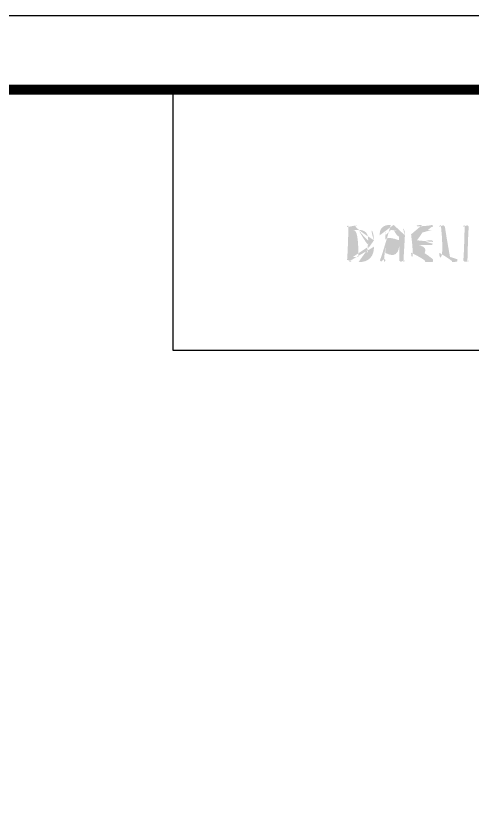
# Model space of a CAD drawing. Extents: x 16296681342 to 16296681993, y -37409617900 to -37409617423.
# Drawn here: x 16296681855.3 to 16296681923.8, y -37409617542.4 to -37409617423.2 of the extents above; entities that cross this region are included whole.
import ezdxf

# ---------------------------------------------------------------- set-up
doc = ezdxf.new("R2010")
doc.units = 0
doc.header["$LTSCALE"] = 10
doc.header["$MEASUREMENT"] = 0
doc.layers.get('0').update_dxf_attribs({"linetype": 'CONTINUOUS'})

msp = doc.modelspace()

# ---------------------------------------------------------------- hatches: boundary and pattern name
h = msp.add_hatch(color=5)
edge = h.paths.add_edge_path()
edge.add_spline(control_points=[(16296681909.04793, -37409617456.843681), (16296681909.04793, -37409617455.331802), (16296681908.2416, -37409617454.529694), (16296681906.71574, -37409617454.529694)], knot_values=[7, 7, 7, 7, 8, 8, 8, 8], degree=3, periodic=0)
edge.add_spline(control_points=[(16296681906.71574, -37409617454.529694), (16296681906.156839, -37409617454.529694), (16296681905.44886, -37409617454.563278), (16296681905.218571, -37409617454.601784)], knot_values=[0, 0, 0, 0, 1, 1, 1, 1], degree=3, periodic=0)
edge.add_spline(control_points=[(16296681905.218571, -37409617454.601784), (16296681905.074739, -37409617454.626961), (16296681904.98094, -37409617454.733368), (16296681904.98094, -37409617454.877541), (16296681904.98094, -37409617454.877541), (16296681904.98094, -37409617459.774292), (16296681904.98094, -37409617459.774292)], knot_values=[1, 1, 1, 1, 2, 2, 2, 3, 3, 3, 3], degree=3, periodic=0)
edge.add_spline(control_points=[(16296681904.98094, -37409617459.774292), (16296681904.98094, -37409617459.92688), (16296681905.074739, -37409617460.028374), (16296681905.22802, -37409617460.061974)], knot_values=[3, 3, 3, 3, 4, 4, 4, 4], degree=3, periodic=0)
edge.add_spline(control_points=[(16296681905.22802, -37409617460.061974), (16296681905.44886, -37409617460.090683), (16296681906.151939, -37409617460.127083), (16296681906.71574, -37409617460.127083)], knot_values=[4, 4, 4, 4, 5, 5, 5, 5], degree=3, periodic=0)
edge.add_spline(control_points=[(16296681906.71574, -37409617460.127083), (16296681908.2416, -37409617460.127083), (16296681909.04793, -37409617459.325653), (16296681909.04793, -37409617457.810287), (16296681909.04793, -37409617457.810287), (16296681909.04793, -37409617456.843681), (16296681909.04793, -37409617456.843681)], knot_values=[5, 5, 5, 5, 6, 6, 6, 7, 7, 7, 7], degree=3, periodic=0)
edge = h.paths.add_edge_path(flags=16)
edge.add_spline(control_points=[(16296681906.710831, -37409617455.28492), (16296681907.728201, -37409617455.28492), (16296681908.181761, -37409617455.768562), (16296681908.181761, -37409617456.843681), (16296681908.181761, -37409617456.843681), (16296681908.181761, -37409617457.085312), (16296681908.181761, -37409617457.326988)], knot_values=[4, 4, 4, 4, 5, 5, 5, 5.5, 5.5, 5.5, 5.5], degree=3, periodic=0)
edge.add_spline(control_points=[(16296681908.181761, -37409617457.326988), (16296681908.181761, -37409617457.568619), (16296681908.181761, -37409617457.810287), (16296681908.181761, -37409617457.810287)], knot_values=[5.5, 5.5, 5.5, 5.5, 6, 6, 6, 6], degree=3, periodic=0)
edge.add_spline(control_points=[(16296681908.181761, -37409617457.810287), (16296681908.181761, -37409617458.860199), (16296681907.699499, -37409617459.372559), (16296681906.71574, -37409617459.372559)], knot_values=[0, 0, 0, 0, 1, 1, 1, 1], degree=3, periodic=0)
edge.add_spline(control_points=[(16296681906.71574, -37409617459.372559), (16296681906.715719, -37409617459.372559), (16296681906.039249, -37409617459.361343), (16296681905.863911, -37409617459.354347), (16296681905.863911, -37409617459.354347), (16296681905.863911, -37409617455.32621), (16296681905.863911, -37409617455.32621)], knot_values=[1.00001, 1.00001, 1.00001, 1.00001, 2, 2, 2, 3, 3, 3, 3], degree=3, periodic=0)
edge.add_spline(control_points=[(16296681905.863911, -37409617455.32621), (16296681906.216681, -37409617455.289093), (16296681906.710831, -37409617455.28492), (16296681906.710831, -37409617455.28492)], knot_values=[3, 3, 3, 3, 4, 4, 4, 4], degree=3, periodic=0)
h = msp.add_hatch(color=5)
edge = h.paths.add_edge_path()
edge.add_spline(control_points=[(16296681913.69516, -37409617456.106644), (16296681913.69516, -37409617455.016144), (16296681913.169861, -37409617454.529694), (16296681912.00131, -37409617454.529694)], knot_values=[13, 13, 13, 13, 14, 14, 14, 14], degree=3, periodic=0)
edge.add_spline(control_points=[(16296681912.00131, -37409617454.529694), (16296681912.001301, -37409617454.529694), (16296681911.57436, -37409617454.529694), (16296681911.57436, -37409617454.529694)], knot_values=[0.00001, 0.00001, 0.00001, 0.00001, 1, 1, 1, 1], degree=3, periodic=0)
edge.add_spline(control_points=[(16296681911.57436, -37409617454.529694), (16296681910.405809, -37409617454.529694), (16296681909.88995, -37409617455.016144), (16296681909.88995, -37409617456.106644), (16296681909.88995, -37409617456.106644), (16296681909.88995, -37409617459.838707), (16296681909.88995, -37409617459.838707)], knot_values=[1, 1, 1, 1, 2, 2, 2, 3, 3, 3, 3], degree=3, periodic=0)
edge.add_spline(control_points=[(16296681909.88995, -37409617459.838707), (16296681909.88995, -37409617459.969589), (16296681909.990749, -37409617460.076683), (16296681910.122681, -37409617460.076683)], knot_values=[3, 3, 3, 3, 4, 4, 4, 4], degree=3, periodic=0)
edge.add_spline(control_points=[(16296681910.122681, -37409617460.076683), (16296681910.12269, -37409617460.076683), (16296681910.530399, -37409617460.076683), (16296681910.530399, -37409617460.076683)], knot_values=[4.00001, 4.00001, 4.00001, 4.00001, 5, 5, 5, 5], degree=3, periodic=0)
edge.add_spline(control_points=[(16296681910.530399, -37409617460.076683), (16296681910.667231, -37409617460.076683), (16296681910.763121, -37409617459.949287), (16296681910.763121, -37409617459.838707), (16296681910.763121, -37409617459.838707), (16296681910.763121, -37409617459.301666), (16296681910.763121, -37409617458.753708)], knot_values=[5, 5, 5, 5, 6, 6, 6, 6.5, 6.5, 6.5, 6.5], degree=3, periodic=0)
edge.add_spline(control_points=[(16296681910.763121, -37409617458.753708), (16296681910.763121, -37409617458.20575), (16296681910.763121, -37409617457.646851), (16296681910.763121, -37409617457.603119), (16296681910.763121, -37409617457.603119), (16296681912.82164, -37409617457.603119), (16296681912.82164, -37409617457.603119)], knot_values=[6.5, 6.5, 6.5, 6.5, 7, 7, 7, 8, 8, 8, 8], degree=3, periodic=0)
edge.add_spline(control_points=[(16296681912.82164, -37409617457.603119), (16296681912.82164, -37409617457.690567), (16296681912.82164, -37409617459.838707), (16296681912.82164, -37409617459.838707)], knot_values=[8, 8, 8, 8, 9, 9, 9, 9], degree=3, periodic=0)
edge.add_spline(control_points=[(16296681912.82164, -37409617459.838707), (16296681912.82164, -37409617459.97448), (16296681912.92734, -37409617460.076683), (16296681913.052271, -37409617460.076683)], knot_values=[9, 9, 9, 9, 10, 10, 10, 10], degree=3, periodic=0)
edge.add_spline(control_points=[(16296681913.052271, -37409617460.076683), (16296681913.05228, -37409617460.076683), (16296681913.46244, -37409617460.076683), (16296681913.46244, -37409617460.076683)], knot_values=[10.00001, 10.00001, 10.00001, 10.00001, 11, 11, 11, 11], degree=3, periodic=0)
edge.add_spline(control_points=[(16296681913.46244, -37409617460.076683), (16296681913.59927, -37409617460.076683), (16296681913.69516, -37409617459.944382), (16296681913.69516, -37409617459.838707), (16296681913.69516, -37409617459.838707), (16296681913.69516, -37409617456.106644), (16296681913.69516, -37409617456.106644)], knot_values=[11, 11, 11, 11, 12, 12, 12, 13, 13, 13, 13], degree=3, periodic=0)
edge = h.paths.add_edge_path(flags=16)
edge.add_spline(control_points=[(16296681910.763121, -37409617456.106644), (16296681910.763121, -37409617455.415092), (16296681910.960159, -37409617455.30101), (16296681911.57436, -37409617455.30101)], knot_values=[2, 2, 2, 2, 3, 3, 3, 3], degree=3, periodic=0)
edge.add_spline(control_points=[(16296681911.57436, -37409617455.30101), (16296681911.57436, -37409617455.30101), (16296681912.00131, -37409617455.30101), (16296681912.00131, -37409617455.30101)], knot_values=[3.00001, 3.00001, 3.00001, 3.00001, 4, 4, 4, 4], degree=3, periodic=0)
edge.add_spline(control_points=[(16296681912.00131, -37409617455.30101), (16296681912.61797, -37409617455.30101), (16296681912.82164, -37409617455.415092), (16296681912.82164, -37409617456.106644)], knot_values=[4, 4, 4, 4, 5, 5, 5, 5], degree=3, periodic=0)
edge.add_spline(control_points=[(16296681912.82164, -37409617456.106644), (16296681912.82164, -37409617456.106659), (16296681912.82164, -37409617456.770187), (16296681912.82164, -37409617456.835258)], knot_values=[5.00001, 5.00001, 5.00001, 5.00001, 6, 6, 6, 6], degree=3, periodic=0)
edge.add_spline(control_points=[(16296681912.82164, -37409617456.835258), (16296681912.82164, -37409617456.835258), (16296681910.763121, -37409617456.835258), (16296681910.763121, -37409617456.835258)], knot_values=[0, 0, 0, 0, 1, 1, 1, 1], degree=3, periodic=0)
edge.add_spline(control_points=[(16296681910.763121, -37409617456.835258), (16296681910.763121, -37409617456.770187), (16296681910.763121, -37409617456.106644), (16296681910.763121, -37409617456.106644)], knot_values=[1, 1, 1, 1, 2, 2, 2, 2], degree=3, periodic=0)
h = msp.add_hatch(color=5)
edge = h.paths.add_edge_path()
edge.add_spline(control_points=[(16296681915.50083, -37409617456.843681), (16296681915.50083, -37409617456.772957), (16296681915.50083, -37409617455.956879), (16296681915.50083, -37409617455.956879)], knot_values=[14, 14, 14, 14, 15, 15, 15, 15], degree=3, periodic=0)
edge.add_spline(control_points=[(16296681915.50083, -37409617455.956879), (16296681915.50083, -37409617455.541786), (16296681915.50083, -37409617455.315033), (16296681916.309259, -37409617455.315033), (16296681916.309259, -37409617455.315033), (16296681916.711189, -37409617455.315887), (16296681917.113131, -37409617455.316757)], knot_values=[15, 15, 15, 15, 16, 16, 16, 16.5, 16.5, 16.5, 16.5], degree=3, periodic=0)
edge.add_spline(control_points=[(16296681917.113131, -37409617455.316757), (16296681917.515079, -37409617455.317642), (16296681917.917021, -37409617455.318497), (16296681917.917021, -37409617455.318497), (16296681917.917021, -37409617455.318497), (16296681917.917021, -37409617455.136177), (16296681917.917021, -37409617454.953857)], knot_values=[16.5, 16.5, 16.5, 16.5, 17, 17, 17, 17.5, 17.5, 17.5, 17.5], degree=3, periodic=0)
edge.add_spline(control_points=[(16296681917.917021, -37409617454.953857), (16296681917.917021, -37409617454.771507), (16296681917.917021, -37409617454.589172), (16296681917.917021, -37409617454.589172)], knot_values=[17.5, 17.5, 17.5, 17.5, 18, 18, 18, 18], degree=3, periodic=0)
edge.add_spline(control_points=[(16296681917.917021, -37409617454.589172), (16296681917.917009, -37409617454.589172), (16296681917.753929, -37409617454.573776), (16296681917.753929, -37409617454.573776)], knot_values=[18.00001, 18.00001, 18.00001, 18.00001, 19, 19, 19, 19], degree=3, periodic=0)
edge.add_spline(control_points=[(16296681917.753929, -37409617454.573776), (16296681917.427759, -37409617454.546463), (16296681916.70752, -37409617454.529694), (16296681916.300159, -37409617454.529694)], knot_values=[19, 19, 19, 19, 20, 20, 20, 20], degree=3, periodic=0)
edge.add_spline(control_points=[(16296681916.300159, -37409617454.529694), (16296681915.16766, -37409617454.529694), (16296681914.62031, -37409617454.993729), (16296681914.62031, -37409617455.956879)], knot_values=[20, 20, 20, 20, 21, 21, 21, 21], degree=3, periodic=0)
edge.add_spline(control_points=[(16296681914.62031, -37409617455.956879), (16296681914.62031, -37409617455.956879), (16296681914.62031, -37409617458.702003), (16296681914.62031, -37409617458.702003)], knot_values=[0, 0, 0, 0, 1, 1, 1, 1], degree=3, periodic=0)
edge.add_spline(control_points=[(16296681914.62031, -37409617458.702003), (16296681914.62031, -37409617459.661613), (16296681915.16766, -37409617460.127083), (16296681916.300159, -37409617460.127083)], knot_values=[1, 1, 1, 1, 2, 2, 2, 2], degree=3, periodic=0)
edge.add_spline(control_points=[(16296681916.300159, -37409617460.127083), (16296681916.801319, -37409617460.127083), (16296681917.478161, -37409617460.117287), (16296681917.753929, -37409617460.090683)], knot_values=[2, 2, 2, 2, 3, 3, 3, 3], degree=3, periodic=0)
edge.add_spline(control_points=[(16296681917.753929, -37409617460.090683), (16296681917.753929, -37409617460.090683), (16296681917.878519, -37409617460.08017), (16296681917.878519, -37409617460.08017)], knot_values=[3.00001, 3.00001, 3.00001, 3.00001, 3.99999, 3.99999, 3.99999, 3.99999], degree=3, periodic=0)
edge.add_spline(control_points=[(16296681917.878519, -37409617460.08017), (16296681917.878519, -37409617460.08017), (16296681917.878519, -37409617460.08017), (16296681917.878519, -37409617460.08017), (16296681917.878519, -37409617460.08017), (16296681917.917009, -37409617460.076683), (16296681917.917021, -37409617460.076683)], knot_values=[3.99999, 3.99999, 3.99999, 3.99999, 4, 4, 4, 4.99999, 4.99999, 4.99999, 4.99999], degree=3, periodic=0)
edge.add_spline(control_points=[(16296681917.917021, -37409617460.076683), (16296681917.917021, -37409617460.076683), (16296681917.917021, -37409617460.076683), (16296681917.917021, -37409617460.076683), (16296681917.917021, -37409617460.076683), (16296681917.917021, -37409617459.89241), (16296681917.917021, -37409617459.708168)], knot_values=[4.99999, 4.99999, 4.99999, 4.99999, 5, 5, 5, 5.5, 5.5, 5.5, 5.5], degree=3, periodic=0)
edge.add_spline(control_points=[(16296681917.917021, -37409617459.708168), (16296681917.917021, -37409617459.523918), (16296681917.917021, -37409617459.339638), (16296681917.917021, -37409617459.339638), (16296681917.917021, -37409617459.339638), (16296681916.309259, -37409617459.339638), (16296681916.309259, -37409617459.339638)], knot_values=[5.5, 5.5, 5.5, 5.5, 6, 6, 6, 7, 7, 7, 7], degree=3, periodic=0)
edge.add_spline(control_points=[(16296681916.309259, -37409617459.339638), (16296681915.50083, -37409617459.339638), (16296681915.50083, -37409617459.114281), (16296681915.50083, -37409617458.702003), (16296681915.50083, -37409617458.702003), (16296681915.50083, -37409617457.680794), (16296681915.50083, -37409617457.600304)], knot_values=[7, 7, 7, 7, 8, 8, 8, 9, 9, 9, 9], degree=3, periodic=0)
edge.add_spline(control_points=[(16296681915.50083, -37409617457.600304), (16296681915.57992, -37409617457.600304), (16296681917.672029, -37409617457.600304), (16296681917.672029, -37409617457.600304)], knot_values=[9, 9, 9, 9, 10, 10, 10, 10], degree=3, periodic=0)
edge.add_spline(control_points=[(16296681917.672029, -37409617457.600304), (16296681917.801531, -37409617457.600304), (16296681917.917021, -37409617457.497391), (16296681917.917021, -37409617457.365112)], knot_values=[10, 10, 10, 10, 11, 11, 11, 11], degree=3, periodic=0)
edge.add_spline(control_points=[(16296681917.917021, -37409617457.365112), (16296681917.917021, -37409617457.365112), (16296681917.917021, -37409617457.092148), (16296681917.917021, -37409617457.092148)], knot_values=[11.00001, 11.00001, 11.00001, 11.00001, 12, 12, 12, 12], degree=3, periodic=0)
edge.add_spline(control_points=[(16296681917.917021, -37409617457.092148), (16296681917.917021, -37409617456.954964), (16296681917.801531, -37409617456.843681), (16296681917.672029, -37409617456.843681), (16296681917.672029, -37409617456.843681), (16296681915.57992, -37409617456.843681), (16296681915.50083, -37409617456.843681)], knot_values=[12, 12, 12, 12, 13, 13, 13, 14, 14, 14, 14], degree=3, periodic=0)
h = msp.add_hatch(color=5)
edge = h.paths.add_edge_path()
edge.add_spline(control_points=[(16296681920.46546, -37409617459.339638), (16296681919.71443, -37409617459.339638), (16296681919.71443, -37409617459.055473), (16296681919.71443, -37409617458.781113), (16296681919.71443, -37409617458.781113), (16296681919.71443, -37409617454.824333), (16296681919.71443, -37409617454.824333)], knot_values=[9, 9, 9, 9, 10, 10, 10, 11, 11, 11, 11], degree=3, periodic=0)
edge.add_spline(control_points=[(16296681919.71443, -37409617454.824333), (16296681919.71443, -37409617454.691383), (16296681919.60174, -37409617454.576569), (16296681919.46735, -37409617454.576569)], knot_values=[11, 11, 11, 11, 12, 12, 12, 12], degree=3, periodic=0)
edge.add_spline(control_points=[(16296681919.46735, -37409617454.576569), (16296681919.46734, -37409617454.576569), (16296681919.092899, -37409617454.576569), (16296681919.09289, -37409617454.576569)], knot_values=[12.00001, 12.00001, 12.00001, 12.00001, 12.99999, 12.99999, 12.99999, 12.99999], degree=3, periodic=0)
edge.add_spline(control_points=[(16296681919.09289, -37409617454.576569), (16296681918.9564, -37409617454.576569), (16296681918.83881, -37409617454.691383), (16296681918.83881, -37409617454.824333), (16296681918.83881, -37409617454.824333), (16296681918.83881, -37409617458.702003), (16296681918.83881, -37409617458.702003)], knot_values=[0, 0, 0, 0, 1, 1, 1, 2, 2, 2, 2], degree=3, periodic=0)
edge.add_spline(control_points=[(16296681918.83881, -37409617458.702003), (16296681918.83881, -37409617459.966087), (16296681919.70743, -37409617460.127083), (16296681920.45846, -37409617460.127083)], knot_values=[2, 2, 2, 2, 3, 3, 3, 3], degree=3, periodic=0)
edge.add_spline(control_points=[(16296681920.45846, -37409617460.127083), (16296681921.00791, -37409617460.127083), (16296681921.1423, -37409617460.103279), (16296681921.312389, -37409617460.076683)], knot_values=[3, 3, 3, 3, 4, 4, 4, 4], degree=3, periodic=0)
edge.add_spline(control_points=[(16296681921.312389, -37409617460.076683), (16296681921.312389, -37409617460.076683), (16296681921.40827, -37409617460.064774), (16296681921.40827, -37409617460.064774)], knot_values=[4.00001, 4.00001, 4.00001, 4.00001, 4.99999, 4.99999, 4.99999, 4.99999], degree=3, periodic=0)
edge.add_spline(control_points=[(16296681921.40827, -37409617460.064774), (16296681921.40827, -37409617460.064774), (16296681921.40827, -37409617460.064774), (16296681921.40827, -37409617460.064774), (16296681921.40827, -37409617460.064774), (16296681921.530769, -37409617460.043083), (16296681921.530769, -37409617460.043083)], knot_values=[4.99999, 4.99999, 4.99999, 4.99999, 5, 5, 5, 5.99999, 5.99999, 5.99999, 5.99999], degree=3, periodic=0)
edge.add_spline(control_points=[(16296681921.530769, -37409617460.043083), (16296681921.530769, -37409617460.043083), (16296681921.530769, -37409617460.043083), (16296681921.530769, -37409617460.043083), (16296681921.530769, -37409617460.043083), (16296681921.574169, -37409617460.036797), (16296681921.574169, -37409617460.036797)], knot_values=[5.99999, 5.99999, 5.99999, 5.99999, 6, 6, 6, 6.99999, 6.99999, 6.99999, 6.99999], degree=3, periodic=0)
edge.add_spline(control_points=[(16296681921.574169, -37409617460.036797), (16296681921.574169, -37409617460.036797), (16296681921.574169, -37409617460.036797), (16296681921.574169, -37409617460.036797), (16296681921.574169, -37409617460.036797), (16296681921.574169, -37409617459.862503), (16296681921.574169, -37409617459.688217)], knot_values=[6.99999, 6.99999, 6.99999, 6.99999, 7, 7, 7, 7.5, 7.5, 7.5, 7.5], degree=3, periodic=0)
edge.add_spline(control_points=[(16296681921.574169, -37409617459.688217), (16296681921.574169, -37409617459.513924), (16296681921.574169, -37409617459.339638), (16296681921.574169, -37409617459.339638), (16296681921.574169, -37409617459.339638), (16296681920.46546, -37409617459.339638), (16296681920.46546, -37409617459.339638)], knot_values=[7.5, 7.5, 7.5, 7.5, 8, 8, 8, 9, 9, 9, 9], degree=3, periodic=0)
h = msp.add_hatch(color=5)
edge = h.paths.add_edge_path()
edge.add_spline(control_points=[(16296681923.078329, -37409617460.076683), (16296681923.219709, -37409617460.076683), (16296681923.308611, -37409617459.949287), (16296681923.308611, -37409617459.838707), (16296681923.308611, -37409617459.838707), (16296681923.308611, -37409617454.815247), (16296681923.308611, -37409617454.815247)], knot_values=[4, 4, 4, 4, 5, 5, 5, 6, 6, 6, 6], degree=3, periodic=0)
edge.add_spline(control_points=[(16296681923.308611, -37409617454.815247), (16296681923.308611, -37409617454.684372), (16296681923.207809, -37409617454.576569), (16296681923.078329, -37409617454.576569)], knot_values=[6, 6, 6, 6, 7, 7, 7, 7], degree=3, periodic=0)
edge.add_spline(control_points=[(16296681923.078329, -37409617454.576569), (16296681923.07832, -37409617454.576569), (16296681922.67028, -37409617454.576569), (16296681922.670271, -37409617454.576569)], knot_values=[7.00001, 7.00001, 7.00001, 7.00001, 7.99999, 7.99999, 7.99999, 7.99999], degree=3, periodic=0)
edge.add_spline(control_points=[(16296681922.670271, -37409617454.576569), (16296681922.521879, -37409617454.576569), (16296681922.432989, -37409617454.698349), (16296681922.432989, -37409617454.815247), (16296681922.432989, -37409617454.815247), (16296681922.432989, -37409617459.838707), (16296681922.432989, -37409617459.838707)], knot_values=[0, 0, 0, 0, 1, 1, 1, 2, 2, 2, 2], degree=3, periodic=0)
edge.add_spline(control_points=[(16296681922.432989, -37409617459.838707), (16296681922.432989, -37409617459.97448), (16296681922.54287, -37409617460.076683), (16296681922.670271, -37409617460.076683)], knot_values=[2, 2, 2, 2, 3, 3, 3, 3], degree=3, periodic=0)
edge.add_spline(control_points=[(16296681922.670271, -37409617460.076683), (16296681922.67028, -37409617460.076683), (16296681923.078329, -37409617460.076683), (16296681923.078329, -37409617460.076683)], knot_values=[3.00001, 3.00001, 3.00001, 3.00001, 4, 4, 4, 4], degree=3, periodic=0)

# ---------------------------------------------------------------- linework, layer by layer
at = {"color": 5, "ltscale": 0.5}
msp.add_line((16296681878.864639, -37409617473.412453), (16296681878.864639, -37409617434.225212), dxfattribs=at)
at = {"color": 5, "ltscale": 40}
msp.add_line((16296681982.90774, -37409617473.412453), (16296681878.864639, -37409617473.412453), dxfattribs=at)
at = {"ltscale": 0.5}
msp.add_lwpolyline([(16296681342.439421, -37409617900.150017), (16296681993.439421, -37409617900.150017), (16296681993.439421, -37409617423.150017), (16296681342.439421, -37409617423.150017)], close=True, dxfattribs=at)
at = {"color": 5, "linetype": 'ByBlock', "lineweight": 200, "const_width": 1.5}
msp.add_lwpolyline([(16296681352.907619, -37409617879.725304), (16296681982.907619, -37409617879.725304), (16296681982.907619, -37409617434.225304), (16296681352.907619, -37409617434.225304)], close=True, dxfattribs=at)

doc.saveas('drawing.dxf')
